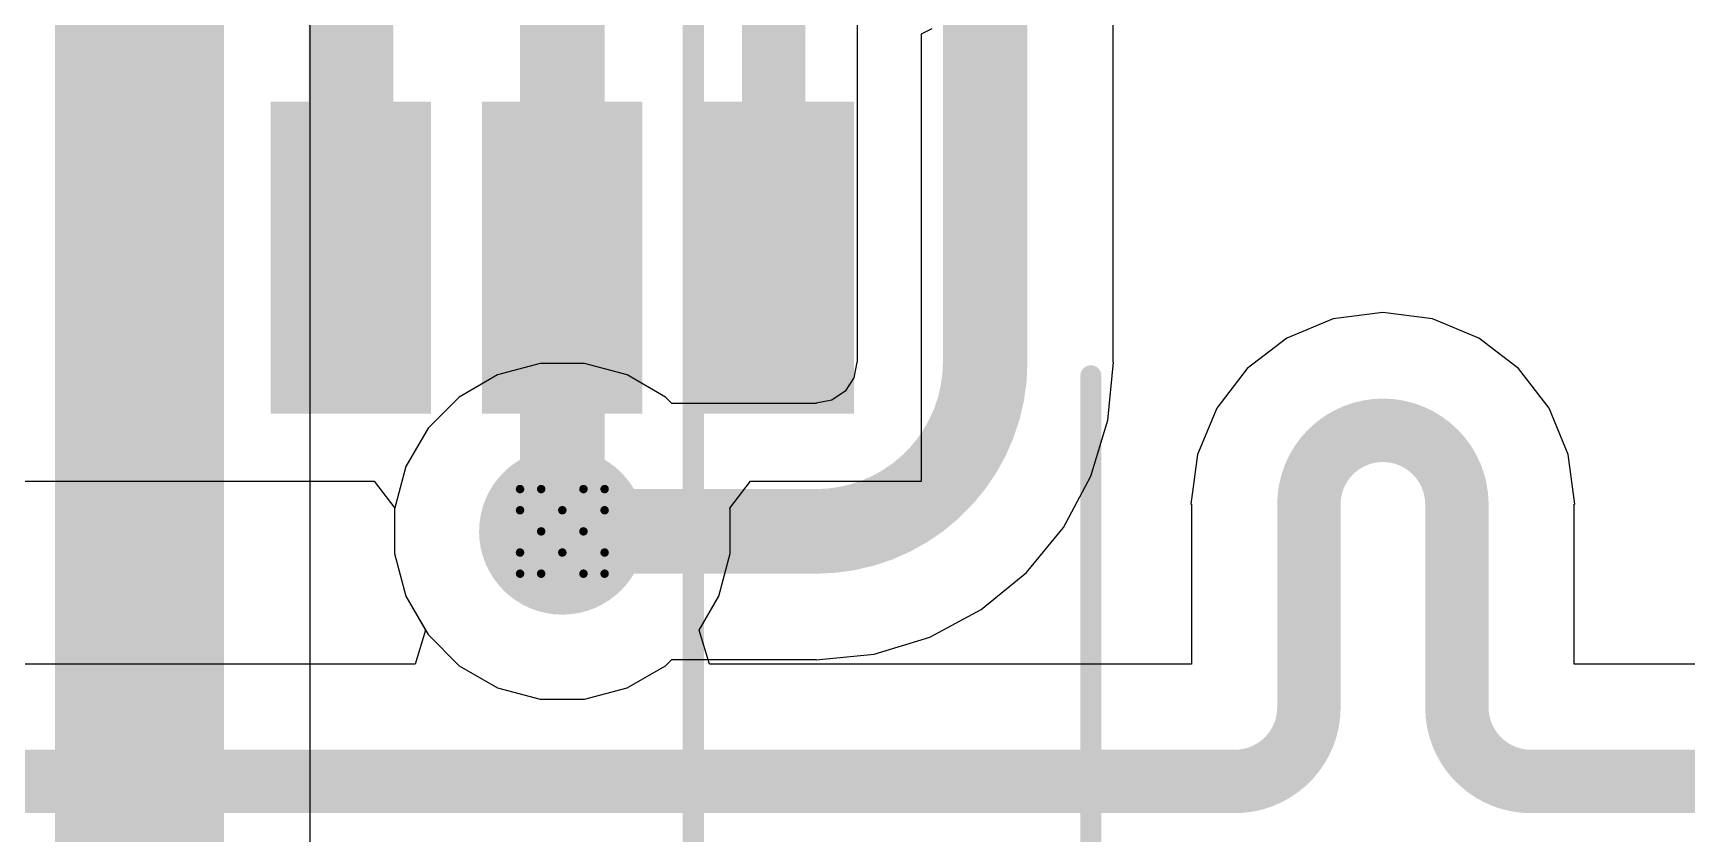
# Model space of a CAD drawing. Header units: inches. Extents: x 0 to 289, y 0 to 168.
# Drawn here: x 66.06 to 76, y 64.99 to 69.79 of the extents above; entities that cross this region are included whole.
import ezdxf

# ---------------------------------------------------------------- set-up
doc = ezdxf.new("R2010")
doc.units = ezdxf.units.IN
for name, color, linetype in [('Bottom Layer', 5, 'Continuous'), ('Bottom Overlay', 54, 'Continuous'), ('Bottom Paste', 16, 'Continuous'), ('Bottom Solder', 6, 'Continuous'), ('Drill Drawing', 1, 'Continuous'), ('Top Layer', 1, 'Continuous'), ('Top Overlay', 2, 'Continuous'), ('Via Holes', 16, 'Continuous')]:
    doc.layers.add(name, color=color, linetype=linetype)

# ---------------------------------------------------------------- blocks, each defined once
blk = doc.blocks.new('H1102NLT_B_2')
at = {"layer": 'Bottom Layer'}
for points in [[(-5.1, 4.825), (-3.43, 4.825), (-3.43, 4.065), (-5.1, 4.065)], [(-5.1, 3.555), (-3.43, 3.555), (-3.43, 2.795), (-5.1, 2.795)], [(-5.1, 2.285), (-3.43, 2.285), (-3.43, 1.525), (-5.1, 1.525)], [(-5.1, 1.015), (-3.43, 1.015), (-3.43, 0.255), (-5.1, 0.255)]]:
    blk.add_hatch(color=5, dxfattribs=at).paths.add_polyline_path(points)
at = {"layer": 'Bottom Paste'}
for points in [[(-5.1, 4.825), (-3.43, 4.825), (-3.43, 4.065), (-5.1, 4.065)], [(-5.1, 3.555), (-3.43, 3.555), (-3.43, 2.795), (-5.1, 2.795)], [(-5.1, 2.285), (-3.43, 2.285), (-3.43, 1.525), (-5.1, 1.525)], [(-5.1, 1.015), (-3.43, 1.015), (-3.43, 0.255), (-5.1, 0.255)]]:
    blk.add_hatch(color=16, dxfattribs=at).paths.add_polyline_path(points)
at = {"layer": 'Bottom Solder'}
for points in [[(-5.2016, 4.9266), (-3.3284, 4.9266), (-3.3284, 3.9634), (-5.2016, 3.9634)], [(-5.2016, 3.6566), (-3.3284, 3.6566), (-3.3284, 2.6934), (-5.2016, 2.6934)], [(-5.2016, 2.3866), (-3.3284, 2.3866), (-3.3284, 1.4234), (-5.2016, 1.4234)], [(-5.2016, 1.1166), (-3.3284, 1.1166), (-3.3284, 0.1534), (-5.2016, 0.1534)]]:
    blk.add_hatch(color=6, dxfattribs=at).paths.add_polyline_path(points)
at = {"layer": 'Bottom Overlay'}
blk.add_lwpolyline([(3.555, 6.35, 0.127, 0.127, 0), (-3.555, 6.35, 0.127, 0.127, 0)], format="xyseb", dxfattribs=at)
blk.add_lwpolyline([(-3.5867, 6.35, 0.0635, 0.0635, 1), (-3.5232, 6.35, 0.0635, 0.0635, 1)], format="xyseb", close=True, dxfattribs=at)
blk = doc.blocks.new('NE8FBV_C5_LED_54')
at = {"layer": 'Top Overlay'}
blk.add_lwpolyline([(-12.19, -16.63, 0.127, 0.127, 0), (-12.19, 14.0208, 0.127, 0.127, 0)], format="xyseb", dxfattribs=at)

msp = doc.modelspace()

# ---------------------------------------------------------------- hatches: boundary and pattern name
at = {"layer": 'Bottom Layer'}
h = msp.add_hatch(color=5, dxfattribs=at)
edge = h.paths.add_edge_path()
edge.add_arc((69.243, 66.802), 0.5, 0, 360)
at = {"layer": 'Top Layer'}
h = msp.add_hatch(color=1, dxfattribs=at)
edge = h.paths.add_edge_path()
edge.add_arc((69.243, 66.802), 0.5, 0, 360)
at = {"layer": 'Via Holes'}
h = msp.add_hatch(color=7, dxfattribs=at)
edge = h.paths.add_edge_path()
edge.add_arc((69.243, 66.802), 0.25, 0, 360)

# ---------------------------------------------------------------- linework, layer by layer
at = {"layer": 'Bottom Layer'}
for p, q in [((71.401, 69.7888), (71.4655, 69.8218)), ((71.401, 67.1028), (71.401, 69.7888)), ((73.8739, 68.0781), (73.5958, 67.9629)), ((74.1722, 68.1173), (73.8739, 68.0781)), ((74.4706, 68.0781), (74.1722, 68.1173)), ((74.7487, 67.9629), (74.4706, 68.0781)), ((73.5958, 67.9629), (73.357, 67.7797)), ((74.9874, 67.7797), (74.7487, 67.9629)), ((73.357, 67.7797), (73.1738, 67.5409)), ((75.1706, 67.5409), (74.9874, 67.7797)), ((73.1738, 67.5409), (73.0587, 67.2629)), ((75.2858, 67.2629), (75.1706, 67.5409)), ((73.0587, 67.2629), (73.0194, 66.9645)), ((75.3251, 66.9645), (75.2858, 67.2629)), ((63.6595, 67.1028), (68.1131, 67.1028)), ((68.1131, 67.1028), (68.2368, 66.9416)), ((70.2491, 66.9416), (70.3728, 67.1028)), ((70.3728, 67.1028), (71.401, 67.1028)), ((73.0194, 66.9645), (73.0232, 66.9645)), ((73.0232, 66.9645), (73.0232, 66.0051)), ((75.3213, 66.0051), (75.3213, 66.9645)), ((75.3213, 66.9645), (75.3251, 66.9645)), ((68.2368, 66.9416), (68.235, 66.9347)), ((68.235, 66.9347), (68.235, 66.6693)), ((70.251, 66.9347), (70.2491, 66.9416)), ((70.251, 66.6693), (70.251, 66.9347)), ((68.235, 66.6693), (68.3037, 66.4129)), ((70.1823, 66.4129), (70.251, 66.6693)), ((68.3037, 66.4129), (68.4218, 66.2083)), ((70.0642, 66.2083), (70.1823, 66.4129)), ((68.4218, 66.2083), (68.3599, 66.0051)), ((70.1261, 66.0051), (70.0642, 66.2083)), ((68.3599, 66.0051), (64.1144, 66.0051)), ((73.0232, 66.0051), (70.1261, 66.0051)), ((77.3738, 66.0051), (75.3213, 66.0051))]:
    msp.add_line(p, q, dxfattribs=at)
for points in [[(67.973, 68.4458, 0.508, 0.508, 0), (67.973, 70.7108, 0.508, 0.508, 0)], [(69.243, 68.4458, 0.508, 0.508, 0), (69.243, 70.7108, 0.508, 0.508, 0)], [(70.513, 68.4458, 0.381, 0.381, 0), (70.513, 70.7108, 0.381, 0.381, 0)], [(69.243, 66.802, 0.508, 0.508, 0), (69.243, 68.4458, 0.508, 0.508, 0)], [(73.7277, 66.9645, 0.381, 0.381, -1), (74.6167, 66.9645, 0.381, 0.381, 0)], [(73.7277, 65.7451, 0.381, 0.381, 0), (73.7277, 66.9645, 0.381, 0.381, 0)], [(74.6167, 65.7451, 0.381, 0.381, 0), (74.6167, 66.9645, 0.381, 0.381, 0)], [(73.7277, 65.7451, 0.381, 0.381, -0.414214), (73.2832, 65.3006, 0.381, 0.381, 0)], [(75.0612, 65.3006, 0.381, 0.381, -0.414214), (74.6167, 65.7451, 0.381, 0.381, 0)], [(64.1144, 65.3006, 0.381, 0.381, 0), (73.0927, 65.3006, 0.381, 0.381, 0)], [(73.0927, 65.3006, 0.381, 0.381, 0), (73.2832, 65.3006, 0.381, 0.381, 0)], [(75.0612, 65.3006, 0.381, 0.381, 0), (76.2755, 65.3006, 0.381, 0.381, 0)]]:
    msp.add_lwpolyline(points, format="xyseb", dxfattribs=at)
for points in [[(67.846, 68.4458, 0.254, 0.254, 1), (68.1, 68.4458, 0.254, 0.254, 1)], [(69.116, 68.4458, 0.254, 0.254, 1), (69.37, 68.4458, 0.254, 0.254, 1)], [(69.116, 68.4458, 0.254, 0.254, 1), (69.37, 68.4458, 0.254, 0.254, 1)], [(70.4177, 68.4458, 0.1905, 0.1905, 1), (70.6082, 68.4458, 0.1905, 0.1905, 1)], [(73.6325, 66.9645, 0.1905, 0.1905, 1), (73.823, 66.9645, 0.1905, 0.1905, 1)], [(73.6325, 66.9645, 0.1905, 0.1905, 1), (73.823, 66.9645, 0.1905, 0.1905, 1)], [(74.5215, 66.9645, 0.1905, 0.1905, 1), (74.712, 66.9645, 0.1905, 0.1905, 1)], [(74.5215, 66.9645, 0.1905, 0.1905, 1), (74.712, 66.9645, 0.1905, 0.1905, 1)], [(69.116, 66.802, 0.254, 0.254, 1), (69.37, 66.802, 0.254, 0.254, 1)], [(73.6325, 65.7451, 0.1905, 0.1905, 1), (73.823, 65.7451, 0.1905, 0.1905, 1)], [(73.6325, 65.7451, 0.1905, 0.1905, 1), (73.823, 65.7451, 0.1905, 0.1905, 1)], [(74.5215, 65.7451, 0.1905, 0.1905, 1), (74.712, 65.7451, 0.1905, 0.1905, 1)], [(74.5215, 65.7451, 0.1905, 0.1905, 1), (74.712, 65.7451, 0.1905, 0.1905, 1)], [(72.9975, 65.3006, 0.1905, 0.1905, 1), (73.188, 65.3006, 0.1905, 0.1905, 1)], [(72.9975, 65.3006, 0.1905, 0.1905, 1), (73.188, 65.3006, 0.1905, 0.1905, 1)], [(73.188, 65.3006, 0.1905, 0.1905, 1), (73.3785, 65.3006, 0.1905, 0.1905, 1)], [(73.188, 65.3006, 0.1905, 0.1905, 1), (73.3785, 65.3006, 0.1905, 0.1905, 1)], [(74.966, 65.3006, 0.1905, 0.1905, 1), (75.1565, 65.3006, 0.1905, 0.1905, 1)], [(74.966, 65.3006, 0.1905, 0.1905, 1), (75.1565, 65.3006, 0.1905, 0.1905, 1)]]:
    msp.add_lwpolyline(points, format="xyseb", close=True, dxfattribs=at)
at = {"layer": 'Drill Drawing'}
for points in [[(68.989, 66.929, 0.0508, 0.0508, 0), (68.989, 67.056, 0.0508, 0.0508, 0)], [(68.989, 67.056, 0.0508, 0.0508, 0), (69.116, 67.056, 0.0508, 0.0508, 0)], [(69.116, 67.056, 0.0508, 0.0508, 0), (69.243, 66.929, 0.0508, 0.0508, 0)], [(69.243, 66.929, 0.0508, 0.0508, 0), (69.37, 67.056, 0.0508, 0.0508, 0)], [(69.37, 67.056, 0.0508, 0.0508, 0), (69.497, 67.056, 0.0508, 0.0508, 0)], [(69.497, 66.929, 0.0508, 0.0508, 0), (69.497, 67.056, 0.0508, 0.0508, 0)], [(68.989, 66.929, 0.0508, 0.0508, 0), (69.116, 66.802, 0.0508, 0.0508, 0)], [(69.37, 66.802, 0.0508, 0.0508, 0), (69.497, 66.929, 0.0508, 0.0508, 0)], [(68.989, 66.675, 0.0508, 0.0508, 0), (69.116, 66.802, 0.0508, 0.0508, 0)], [(69.37, 66.802, 0.0508, 0.0508, 0), (69.497, 66.675, 0.0508, 0.0508, 0)], [(68.989, 66.548, 0.0508, 0.0508, 0), (68.989, 66.675, 0.0508, 0.0508, 0)], [(69.116, 66.548, 0.0508, 0.0508, 0), (69.243, 66.675, 0.0508, 0.0508, 0)], [(69.243, 66.675, 0.0508, 0.0508, 0), (69.37, 66.548, 0.0508, 0.0508, 0)], [(69.497, 66.548, 0.0508, 0.0508, 0), (69.497, 66.675, 0.0508, 0.0508, 0)], [(68.989, 66.548, 0.0508, 0.0508, 0), (69.116, 66.548, 0.0508, 0.0508, 0)], [(69.37, 66.548, 0.0508, 0.0508, 0), (69.497, 66.548, 0.0508, 0.0508, 0)]]:
    msp.add_lwpolyline(points, format="xyseb", dxfattribs=at)
for points in [[(68.9763, 67.056, 0.0254, 0.0254, 1), (69.0017, 67.056, 0.0254, 0.0254, 1)], [(68.9763, 67.056, 0.0254, 0.0254, 1), (69.0017, 67.056, 0.0254, 0.0254, 1)], [(69.1033, 67.056, 0.0254, 0.0254, 1), (69.1287, 67.056, 0.0254, 0.0254, 1)], [(69.1033, 67.056, 0.0254, 0.0254, 1), (69.1287, 67.056, 0.0254, 0.0254, 1)], [(69.3573, 67.056, 0.0254, 0.0254, 1), (69.3827, 67.056, 0.0254, 0.0254, 1)], [(69.3573, 67.056, 0.0254, 0.0254, 1), (69.3827, 67.056, 0.0254, 0.0254, 1)], [(69.4843, 67.056, 0.0254, 0.0254, 1), (69.5097, 67.056, 0.0254, 0.0254, 1)], [(69.4843, 67.056, 0.0254, 0.0254, 1), (69.5097, 67.056, 0.0254, 0.0254, 1)], [(68.9763, 66.929, 0.0254, 0.0254, 1), (69.0017, 66.929, 0.0254, 0.0254, 1)], [(68.9763, 66.929, 0.0254, 0.0254, 1), (69.0017, 66.929, 0.0254, 0.0254, 1)], [(69.2303, 66.929, 0.0254, 0.0254, 1), (69.2557, 66.929, 0.0254, 0.0254, 1)], [(69.2303, 66.929, 0.0254, 0.0254, 1), (69.2557, 66.929, 0.0254, 0.0254, 1)], [(69.4843, 66.929, 0.0254, 0.0254, 1), (69.5097, 66.929, 0.0254, 0.0254, 1)], [(69.4843, 66.929, 0.0254, 0.0254, 1), (69.5097, 66.929, 0.0254, 0.0254, 1)], [(69.1033, 66.802, 0.0254, 0.0254, 1), (69.1287, 66.802, 0.0254, 0.0254, 1)], [(69.1033, 66.802, 0.0254, 0.0254, 1), (69.1287, 66.802, 0.0254, 0.0254, 1)], [(69.3573, 66.802, 0.0254, 0.0254, 1), (69.3827, 66.802, 0.0254, 0.0254, 1)], [(69.3573, 66.802, 0.0254, 0.0254, 1), (69.3827, 66.802, 0.0254, 0.0254, 1)], [(68.9763, 66.675, 0.0254, 0.0254, 1), (69.0017, 66.675, 0.0254, 0.0254, 1)], [(68.9763, 66.675, 0.0254, 0.0254, 1), (69.0017, 66.675, 0.0254, 0.0254, 1)], [(69.2303, 66.675, 0.0254, 0.0254, 1), (69.2557, 66.675, 0.0254, 0.0254, 1)], [(69.2303, 66.675, 0.0254, 0.0254, 1), (69.2557, 66.675, 0.0254, 0.0254, 1)], [(69.4843, 66.675, 0.0254, 0.0254, 1), (69.5097, 66.675, 0.0254, 0.0254, 1)], [(69.4843, 66.675, 0.0254, 0.0254, 1), (69.5097, 66.675, 0.0254, 0.0254, 1)], [(68.9763, 66.548, 0.0254, 0.0254, 1), (69.0017, 66.548, 0.0254, 0.0254, 1)], [(68.9763, 66.548, 0.0254, 0.0254, 1), (69.0017, 66.548, 0.0254, 0.0254, 1)], [(69.1033, 66.548, 0.0254, 0.0254, 1), (69.1287, 66.548, 0.0254, 0.0254, 1)], [(69.1033, 66.548, 0.0254, 0.0254, 1), (69.1287, 66.548, 0.0254, 0.0254, 1)], [(69.3573, 66.548, 0.0254, 0.0254, 1), (69.3827, 66.548, 0.0254, 0.0254, 1)], [(69.3573, 66.548, 0.0254, 0.0254, 1), (69.3827, 66.548, 0.0254, 0.0254, 1)], [(69.4843, 66.548, 0.0254, 0.0254, 1), (69.5097, 66.548, 0.0254, 0.0254, 1)], [(69.4843, 66.548, 0.0254, 0.0254, 1), (69.5097, 66.548, 0.0254, 0.0254, 1)]]:
    msp.add_lwpolyline(points, format="xyseb", close=True, dxfattribs=at)
at = {"layer": 'Top Layer'}
for p, q in [((72.5516, 67.8175), (72.5516, 75.7971)), ((71.0144, 75.6854), (71.0144, 67.8175)), ((67.7277, 58.0386), (67.7277, 72.2094)), ((69.1103, 67.81), (68.8539, 67.7413)), ((69.3757, 67.81), (69.1103, 67.81)), ((69.6321, 67.7413), (69.3757, 67.81)), ((71.013, 67.8175), (70.9943, 67.7236)), ((71.0144, 67.8175), (71.013, 67.8175)), ((72.5193, 67.4691), (72.5536, 67.8175)), ((72.5536, 67.8175), (72.5516, 67.8175)), ((68.8539, 67.7413), (68.6241, 67.6086)), ((69.8619, 67.6086), (69.6321, 67.7413)), ((70.9943, 67.7236), (70.9411, 67.6439)), ((68.6241, 67.6086), (68.4364, 67.4209)), ((69.8999, 67.5706), (69.8619, 67.6086)), ((70.7674, 67.5706), (69.8999, 67.5706)), ((70.8614, 67.5907), (70.7674, 67.572)), ((70.7674, 67.572), (70.7674, 67.5706)), ((70.9411, 67.6439), (70.8614, 67.5907)), ((72.4176, 67.134), (72.5193, 67.4691)), ((68.4364, 67.4209), (68.3037, 67.1911)), ((68.3037, 67.1911), (68.235, 66.9347)), ((72.2526, 66.8252), (72.4176, 67.134)), ((68.235, 66.9347), (68.235, 66.6693)), ((72.0304, 66.5545), (72.2526, 66.8252)), ((68.235, 66.6693), (68.3037, 66.4129)), ((71.7598, 66.3324), (72.0304, 66.5545)), ((68.3037, 66.4129), (68.4364, 66.1831)), ((71.451, 66.1674), (71.7598, 66.3324)), ((68.4364, 66.1831), (68.6241, 65.9954)), ((71.1159, 66.0657), (71.451, 66.1674)), ((70.7674, 66.0314), (71.1159, 66.0657)), ((68.6241, 65.9954), (68.8539, 65.8627)), ((69.6321, 65.8627), (69.8619, 65.9954)), ((69.8619, 65.9954), (69.8999, 66.0334)), ((69.8999, 66.0334), (70.7674, 66.0334)), ((70.7674, 66.0334), (70.7674, 66.0314)), ((68.8539, 65.8627), (69.1103, 65.794)), ((69.1103, 65.794), (69.3757, 65.794)), ((69.3757, 65.794), (69.6321, 65.8627))]:
    msp.add_line(p, q, dxfattribs=at)
for points in [[(71.783, 67.8175, 0.508, 0.508, 0), (71.783, 76.454, 0.508, 0.508, 0)], [(66.703, 58.0386, 1.016, 1.016, 0), (66.703, 72.2094, 1.016, 1.016, 0)], [(71.783, 67.8175, 0.508, 0.508, -0.414214), (70.7674, 66.802, 0.508, 0.508, 0)], [(69.243, 66.802, 0.508, 0.508, 0), (70.7674, 66.802, 0.508, 0.508, 0)]]:
    msp.add_lwpolyline(points, format="xyseb", dxfattribs=at)
for points in [[(71.656, 67.8175, 0.254, 0.254, 1), (71.91, 67.8175, 0.254, 0.254, 1)], [(71.656, 67.8175, 0.254, 0.254, 1), (71.91, 67.8175, 0.254, 0.254, 1)], [(69.116, 66.802, 0.254, 0.254, 1), (69.37, 66.802, 0.254, 0.254, 1)], [(70.6404, 66.802, 0.254, 0.254, 1), (70.8944, 66.802, 0.254, 0.254, 1)], [(70.6404, 66.802, 0.254, 0.254, 1), (70.8944, 66.802, 0.254, 0.254, 1)]]:
    msp.add_lwpolyline(points, format="xyseb", close=True, dxfattribs=at)

# ---------------------------------------------------------------- block references
msp.add_blockref('NE8FBV_C5_LED_54', (82.22, 74.135))
at = {"rotation": 270}
msp.add_blockref('H1102NLT_B_2', (66.068, 64.1808), dxfattribs=at)

doc.saveas('drawing.dxf')
